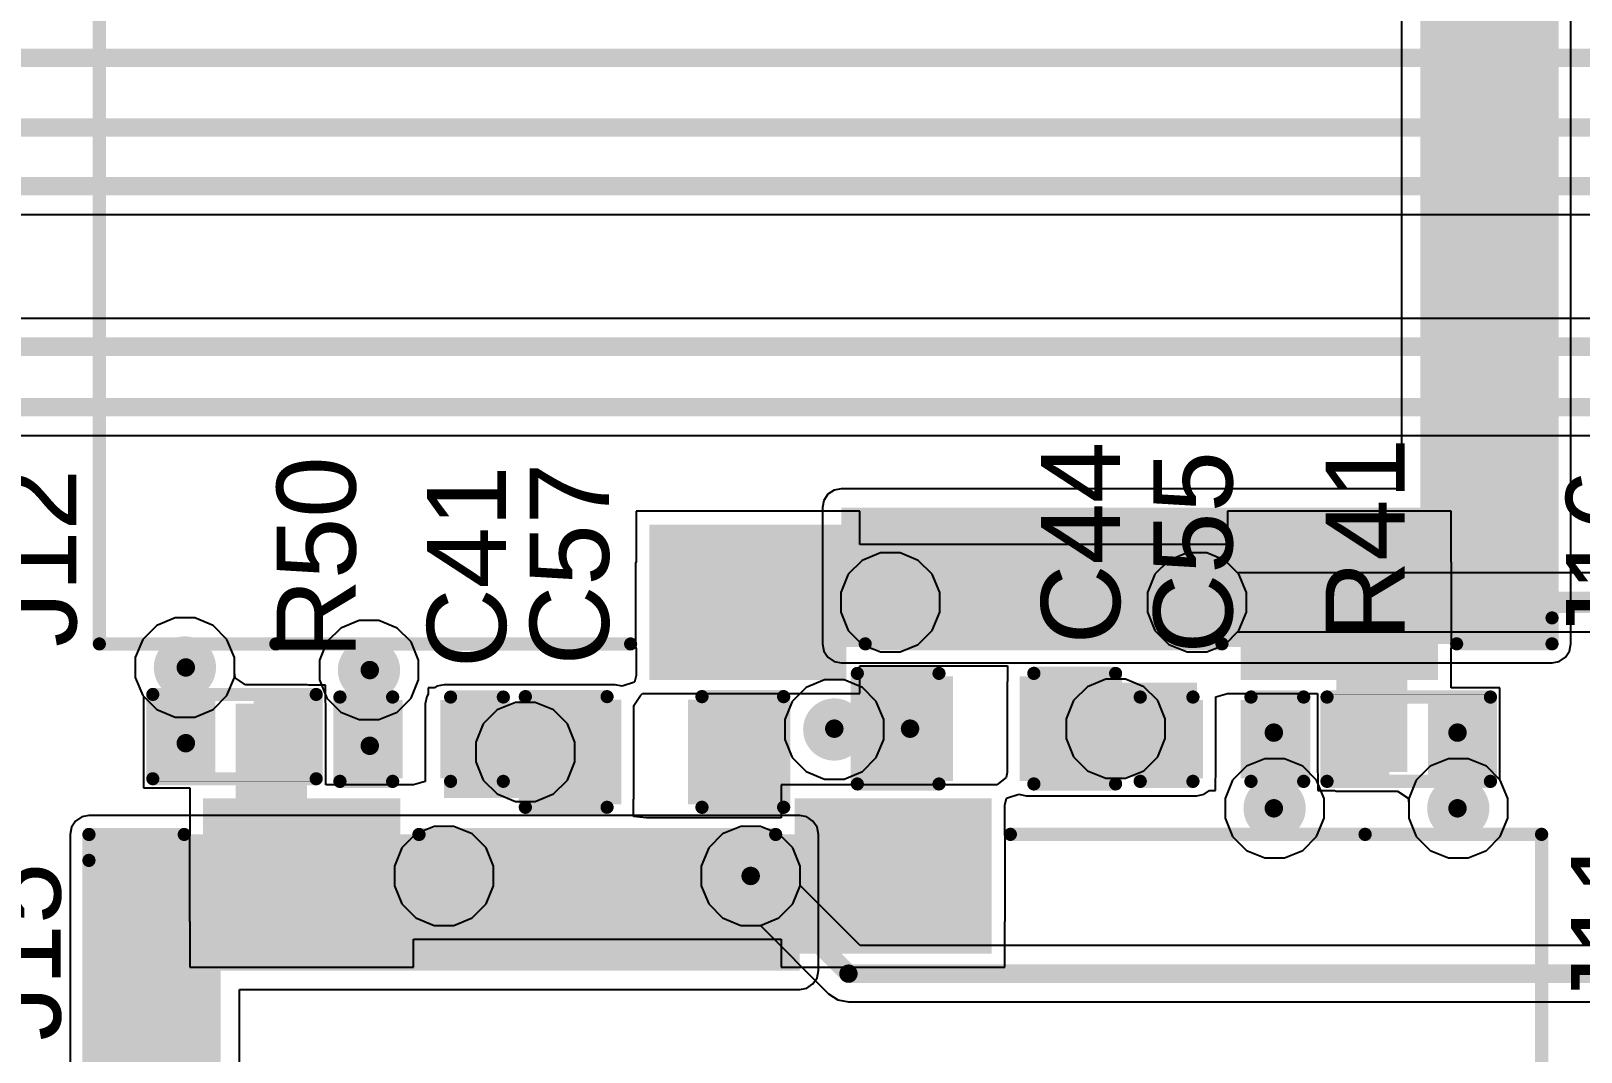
# Model space of a CAD drawing. Header units: inches. Extents: x -3 to 128, y -12 to 41.
# Drawn here: x 30.35 to 45.28, y 13.53 to 23.38 of the extents above; entities that cross this region are included whole.
import ezdxf

# ---------------------------------------------------------------- set-up
doc = ezdxf.new("R2010")
doc.units = ezdxf.units.IN
for name, color, linetype in [('Bottom Layer', 5, 'Continuous'), ('Bottom Overlay', 54, 'Continuous'), ('Layer 1', 16, 'Continuous'), ('Layer 2', 76, 'Continuous'), ('Top Layer', 1, 'Continuous'), ('Top Overlay', 2, 'Continuous'), ('Top Paste', 8, 'Continuous'), ('Top Solder', 216, 'Continuous'), ('Via Holes', 16, 'Continuous')]:
    doc.layers.add(name, color=color, linetype=linetype)
doc.styles.add('Arial', font='', dxfattribs={"height": 0.2})
doc.styles.get('Arial').set_extended_font_data('Arial')

msp = doc.modelspace()

# ---------------------------------------------------------------- hatches: boundary and pattern name
at = {"layer": 'Bottom Layer'}
h = msp.add_hatch(color=5, dxfattribs=at)
edge = h.paths.add_edge_path()
edge.add_arc((38.627, 17.867), 0.3, 0, 360)
h = msp.add_hatch(color=5, dxfattribs=at)
edge = h.paths.add_edge_path()
edge.add_arc((41.582, 17.867), 0.3, 0, 360)
h = msp.add_hatch(color=5, dxfattribs=at)
edge = h.paths.add_edge_path()
edge.add_arc((31.829, 17.239), 0.3, 0, 360)
h = msp.add_hatch(color=5, dxfattribs=at)
edge = h.paths.add_edge_path()
edge.add_arc((33.603, 17.214), 0.3, 0, 360)
h = msp.add_hatch(color=5, dxfattribs=at)
edge = h.paths.add_edge_path()
edge.add_arc((38.087, 16.641), 0.3, 0, 360)
h = msp.add_hatch(color=5, dxfattribs=at)
edge = h.paths.add_edge_path()
edge.add_arc((40.798, 16.649), 0.3, 0, 360)
h = msp.add_hatch(color=5, dxfattribs=at)
edge = h.paths.add_edge_path()
edge.add_arc((35.11, 16.425), 0.3, 0, 360)
h = msp.add_hatch(color=5, dxfattribs=at)
edge = h.paths.add_edge_path()
edge.add_arc((42.331, 15.881), 0.3, 0, 360)
h = msp.add_hatch(color=5, dxfattribs=at)
edge = h.paths.add_edge_path()
edge.add_arc((44.101, 15.881), 0.3, 0, 360)
h = msp.add_hatch(color=5, dxfattribs=at)
edge = h.paths.add_edge_path()
edge.add_arc((34.326, 15.229), 0.3, 0, 360)
h = msp.add_hatch(color=5, dxfattribs=at)
edge = h.paths.add_edge_path()
edge.add_arc((37.282, 15.229), 0.3, 0, 360)
at = {"layer": 'Layer 1'}
h = msp.add_hatch(color=16, dxfattribs=at)
edge = h.paths.add_edge_path()
edge.add_arc((38.627, 17.867), 0.3, 0, 360)
h = msp.add_hatch(color=16, dxfattribs=at)
edge = h.paths.add_edge_path()
edge.add_arc((41.582, 17.867), 0.3, 0, 360)
h = msp.add_hatch(color=16, dxfattribs=at)
edge = h.paths.add_edge_path()
edge.add_arc((31.829, 17.239), 0.3, 0, 360)
h = msp.add_hatch(color=16, dxfattribs=at)
edge = h.paths.add_edge_path()
edge.add_arc((33.603, 17.214), 0.3, 0, 360)
h = msp.add_hatch(color=16, dxfattribs=at)
edge = h.paths.add_edge_path()
edge.add_arc((38.087, 16.641), 0.3, 0, 360)
h = msp.add_hatch(color=16, dxfattribs=at)
edge = h.paths.add_edge_path()
edge.add_arc((40.798, 16.649), 0.3, 0, 360)
h = msp.add_hatch(color=16, dxfattribs=at)
edge = h.paths.add_edge_path()
edge.add_arc((35.11, 16.425), 0.3, 0, 360)
h = msp.add_hatch(color=16, dxfattribs=at)
edge = h.paths.add_edge_path()
edge.add_arc((42.331, 15.881), 0.3, 0, 360)
h = msp.add_hatch(color=16, dxfattribs=at)
edge = h.paths.add_edge_path()
edge.add_arc((44.101, 15.881), 0.3, 0, 360)
h = msp.add_hatch(color=16, dxfattribs=at)
edge = h.paths.add_edge_path()
edge.add_arc((34.326, 15.229), 0.3, 0, 360)
h = msp.add_hatch(color=16, dxfattribs=at)
edge = h.paths.add_edge_path()
edge.add_arc((37.282, 15.229), 0.3, 0, 360)
at = {"layer": 'Layer 2'}
for points in [[(45.005, 32.667), (43.735, 32.667), (43.735, 17.466), (45.005, 17.466)], [(45.005, 18.78), (38.155, 18.78), (38.155, 17.466), (45.005, 17.466)], [(30.904, 0.429), (32.174, 0.429), (32.174, 15.63), (30.904, 15.63)], [(30.904, 14.316), (37.754, 14.316), (37.754, 15.63), (30.904, 15.63)]]:
    msp.add_hatch(color=76, dxfattribs=at).paths.add_polyline_path(points)
h = msp.add_hatch(color=76, dxfattribs=at)
edge = h.paths.add_edge_path()
edge.add_arc((38.627, 17.867), 0.3, 0, 360)
h = msp.add_hatch(color=76, dxfattribs=at)
edge = h.paths.add_edge_path()
edge.add_arc((41.582, 17.867), 0.3, 0, 360)
h = msp.add_hatch(color=76, dxfattribs=at)
edge = h.paths.add_edge_path()
edge.add_arc((31.829, 17.239), 0.3, 0, 360)
h = msp.add_hatch(color=76, dxfattribs=at)
edge = h.paths.add_edge_path()
edge.add_arc((33.603, 17.214), 0.3, 0, 360)
h = msp.add_hatch(color=76, dxfattribs=at)
edge = h.paths.add_edge_path()
edge.add_arc((38.087, 16.641), 0.3, 0, 360)
h = msp.add_hatch(color=76, dxfattribs=at)
edge = h.paths.add_edge_path()
edge.add_arc((40.798, 16.649), 0.3, 0, 360)
h = msp.add_hatch(color=76, dxfattribs=at)
edge = h.paths.add_edge_path()
edge.add_arc((35.11, 16.425), 0.3, 0, 360)
h = msp.add_hatch(color=76, dxfattribs=at)
edge = h.paths.add_edge_path()
edge.add_arc((42.331, 15.881), 0.3, 0, 360)
h = msp.add_hatch(color=76, dxfattribs=at)
edge = h.paths.add_edge_path()
edge.add_arc((44.101, 15.881), 0.3, 0, 360)
h = msp.add_hatch(color=76, dxfattribs=at)
edge = h.paths.add_edge_path()
edge.add_arc((34.326, 15.229), 0.3, 0, 360)
h = msp.add_hatch(color=76, dxfattribs=at)
edge = h.paths.add_edge_path()
edge.add_arc((37.282, 15.229), 0.3, 0, 360)
at = {"layer": 'Top Layer'}
for points in [[(38.155, 17.167), (36.355, 17.167), (36.355, 18.567), (38.155, 18.567)], [(43.855, 17.167), (42.055, 17.167), (42.055, 18.567), (43.855, 18.567)], [(36.355, 17.437), (43.855, 17.437), (43.855, 18.245), (36.355, 18.245)], [(43.611, 18.059), (42.925, 18.059), (42.925, 16.23), (43.611, 16.23)], [(39.173, 17.094), (39.173, 16.205), (38.411, 16.205), (38.411, 17.094)], [(39.935, 16.184), (41.582, 16.184), (41.582, 17.094), (39.935, 17.094)], [(40.697, 17.094), (40.697, 16.205), (39.935, 16.205), (39.935, 17.094)], [(31.609, 16.255), (31.609, 16.89), (32.066, 16.89), (32.066, 16.255)], [(32.319, 15.061), (33.006, 15.061), (33.006, 16.89), (32.319, 16.89)], [(32.548, 16.255), (32.548, 16.89), (33.006, 16.89), (33.006, 16.255)], [(35.974, 16.89), (34.326, 16.89), (34.326, 15.98), (35.974, 15.98)], [(33.412, 16.23), (33.412, 16.865), (33.869, 16.865), (33.869, 16.23)], [(34.352, 16.23), (34.352, 16.865), (34.809, 16.865), (34.809, 16.23)], [(35.212, 15.98), (35.212, 16.869), (35.974, 16.869), (35.974, 15.98)], [(36.736, 15.98), (36.736, 16.869), (37.498, 16.869), (37.498, 15.98)], [(41.582, 16.865), (41.582, 16.23), (41.125, 16.23), (41.125, 16.865)], [(42.522, 16.865), (42.522, 16.23), (42.065, 16.23), (42.065, 16.865)], [(43.382, 16.865), (43.382, 16.23), (42.925, 16.23), (42.925, 16.865)], [(44.322, 16.865), (44.322, 16.23), (43.865, 16.23), (43.865, 16.865)], [(32.054, 15.929), (33.854, 15.929), (33.854, 14.529), (32.054, 14.529)], [(37.754, 15.929), (39.554, 15.929), (39.554, 14.529), (37.754, 14.529)], [(32.054, 14.799), (39.554, 14.799), (39.554, 15.607), (32.054, 15.607)]]:
    msp.add_hatch(color=1, dxfattribs=at).paths.add_polyline_path(points)
h = msp.add_hatch(color=1, dxfattribs=at)
edge = h.paths.add_edge_path()
edge.add_arc((38.627, 17.867), 0.3, 0, 360)
h = msp.add_hatch(color=1, dxfattribs=at)
edge = h.paths.add_edge_path()
edge.add_arc((41.582, 17.867), 0.3, 0, 360)
h = msp.add_hatch(color=1, dxfattribs=at)
edge = h.paths.add_edge_path()
edge.add_arc((31.829, 17.239), 0.3, 0, 360)
h = msp.add_hatch(color=1, dxfattribs=at)
edge = h.paths.add_edge_path()
edge.add_arc((33.603, 17.214), 0.3, 0, 360)
h = msp.add_hatch(color=1, dxfattribs=at)
edge = h.paths.add_edge_path()
edge.add_arc((38.087, 16.641), 0.3, 0, 360)
h = msp.add_hatch(color=1, dxfattribs=at)
edge = h.paths.add_edge_path()
edge.add_arc((40.798, 16.649), 0.3, 0, 360)
h = msp.add_hatch(color=1, dxfattribs=at)
edge = h.paths.add_edge_path()
edge.add_arc((35.11, 16.425), 0.3, 0, 360)
h = msp.add_hatch(color=1, dxfattribs=at)
edge = h.paths.add_edge_path()
edge.add_arc((42.331, 15.881), 0.3, 0, 360)
h = msp.add_hatch(color=1, dxfattribs=at)
edge = h.paths.add_edge_path()
edge.add_arc((44.101, 15.881), 0.3, 0, 360)
h = msp.add_hatch(color=1, dxfattribs=at)
edge = h.paths.add_edge_path()
edge.add_arc((34.326, 15.229), 0.3, 0, 360)
h = msp.add_hatch(color=1, dxfattribs=at)
edge = h.paths.add_edge_path()
edge.add_arc((37.282, 15.229), 0.3, 0, 360)
at = {"layer": 'Top Paste'}
for points in [[(38.155, 17.167), (36.355, 17.167), (36.355, 18.567), (38.155, 18.567)], [(43.855, 17.167), (42.055, 17.167), (42.055, 18.567), (43.855, 18.567)], [(39.173, 17.094), (39.173, 16.205), (38.411, 16.205), (38.411, 17.094)], [(40.697, 17.094), (40.697, 16.205), (39.935, 16.205), (39.935, 17.094)], [(31.609, 16.255), (31.609, 16.89), (32.066, 16.89), (32.066, 16.255)], [(32.548, 16.255), (32.548, 16.89), (33.006, 16.89), (33.006, 16.255)], [(33.412, 16.23), (33.412, 16.865), (33.869, 16.865), (33.869, 16.23)], [(34.352, 16.23), (34.352, 16.865), (34.809, 16.865), (34.809, 16.23)], [(35.212, 15.98), (35.212, 16.869), (35.974, 16.869), (35.974, 15.98)], [(36.736, 15.98), (36.736, 16.869), (37.498, 16.869), (37.498, 15.98)], [(41.582, 16.865), (41.582, 16.23), (41.125, 16.23), (41.125, 16.865)], [(42.522, 16.865), (42.522, 16.23), (42.065, 16.23), (42.065, 16.865)], [(43.382, 16.865), (43.382, 16.23), (42.925, 16.23), (42.925, 16.865)], [(44.322, 16.865), (44.322, 16.23), (43.865, 16.23), (43.865, 16.865)], [(32.054, 15.929), (33.854, 15.929), (33.854, 14.529), (32.054, 14.529)], [(37.754, 15.929), (39.554, 15.929), (39.554, 14.529), (37.754, 14.529)]]:
    msp.add_hatch(color=8, dxfattribs=at).paths.add_polyline_path(points)
at = {"layer": 'Top Solder'}
for points in [[(38.205, 17.117), (36.305, 17.117), (36.305, 18.617), (38.205, 18.617)], [(43.905, 17.117), (42.005, 17.117), (42.005, 18.617), (43.905, 18.617)], [(39.233, 17.154), (39.233, 16.145), (38.351, 16.145), (38.351, 17.154)], [(40.757, 17.154), (40.757, 16.145), (39.875, 16.145), (39.875, 17.154)], [(31.554, 16.2), (31.554, 16.945), (32.121, 16.945), (32.121, 16.2)], [(32.493, 16.2), (32.493, 16.945), (33.061, 16.945), (33.061, 16.2)], [(33.352, 16.17), (33.352, 16.925), (33.929, 16.925), (33.929, 16.17)], [(34.292, 16.17), (34.292, 16.925), (34.869, 16.925), (34.869, 16.17)], [(35.152, 15.92), (35.152, 16.929), (36.034, 16.929), (36.034, 15.92)], [(36.676, 15.92), (36.676, 16.929), (37.558, 16.929), (37.558, 15.92)], [(41.642, 16.925), (41.642, 16.17), (41.065, 16.17), (41.065, 16.925)], [(42.582, 16.925), (42.582, 16.17), (42.005, 16.17), (42.005, 16.925)], [(43.437, 16.92), (43.437, 16.175), (42.87, 16.175), (42.87, 16.92)], [(44.377, 16.92), (44.377, 16.175), (43.81, 16.175), (43.81, 16.92)], [(32.004, 15.979), (33.904, 15.979), (33.904, 14.479), (32.004, 14.479)], [(37.704, 15.979), (39.604, 15.979), (39.604, 14.479), (37.704, 14.479)]]:
    msp.add_hatch(color=216, dxfattribs=at).paths.add_polyline_path(points)
at = {"layer": 'Via Holes'}
h = msp.add_hatch(color=7, dxfattribs=at)
edge = h.paths.add_edge_path()
edge.add_arc((38.627, 17.867), 0.15, 0, 360)
h = msp.add_hatch(color=7, dxfattribs=at)
edge = h.paths.add_edge_path()
edge.add_arc((41.582, 17.867), 0.15, 0, 360)
h = msp.add_hatch(color=7, dxfattribs=at)
edge = h.paths.add_edge_path()
edge.add_arc((31.829, 17.239), 0.15, 0, 360)
h = msp.add_hatch(color=7, dxfattribs=at)
edge = h.paths.add_edge_path()
edge.add_arc((33.603, 17.214), 0.15, 0, 360)
h = msp.add_hatch(color=7, dxfattribs=at)
edge = h.paths.add_edge_path()
edge.add_arc((38.087, 16.641), 0.15, 0, 360)
h = msp.add_hatch(color=7, dxfattribs=at)
edge = h.paths.add_edge_path()
edge.add_arc((40.798, 16.649), 0.15, 0, 360)
h = msp.add_hatch(color=7, dxfattribs=at)
edge = h.paths.add_edge_path()
edge.add_arc((35.11, 16.425), 0.15, 0, 360)
h = msp.add_hatch(color=7, dxfattribs=at)
edge = h.paths.add_edge_path()
edge.add_arc((42.331, 15.881), 0.15, 0, 360)
h = msp.add_hatch(color=7, dxfattribs=at)
edge = h.paths.add_edge_path()
edge.add_arc((44.101, 15.881), 0.15, 0, 360)
h = msp.add_hatch(color=7, dxfattribs=at)
edge = h.paths.add_edge_path()
edge.add_arc((34.326, 15.229), 0.15, 0, 360)
h = msp.add_hatch(color=7, dxfattribs=at)
edge = h.paths.add_edge_path()
edge.add_arc((37.282, 15.229), 0.15, 0, 360)

# ---------------------------------------------------------------- linework, layer by layer
at = {"layer": 'Bottom Layer'}
for p, q in [((38.356, 18.272), (38.222, 18.138)), ((38.532, 18.345), (38.356, 18.272)), ((38.722, 18.345), (38.532, 18.345)), ((38.897, 18.272), (38.722, 18.345)), ((39.032, 18.138), (38.897, 18.272)), ((41.312, 18.272), (41.177, 18.138)), ((41.487, 18.345), (41.312, 18.272)), ((41.677, 18.345), (41.487, 18.345)), ((41.853, 18.272), (41.677, 18.345)), ((41.987, 18.138), (41.853, 18.272)), ((38.222, 18.138), (38.149, 17.962)), ((39.105, 17.962), (39.032, 18.138)), ((41.177, 18.138), (41.105, 17.962)), ((42.06, 17.962), (41.987, 18.138)), ((38.149, 17.962), (38.149, 17.772)), ((39.105, 17.772), (39.105, 17.962)), ((41.105, 17.962), (41.105, 17.772)), ((42.06, 17.772), (42.06, 17.962)), ((31.559, 17.644), (31.424, 17.51)), ((31.734, 17.717), (31.559, 17.644)), ((31.924, 17.717), (31.734, 17.717)), ((32.1, 17.644), (31.924, 17.717)), ((32.234, 17.51), (32.1, 17.644)), ((33.508, 17.692), (33.332, 17.619)), ((33.698, 17.692), (33.508, 17.692)), ((33.873, 17.619), (33.698, 17.692)), ((38.149, 17.772), (38.222, 17.596)), ((39.032, 17.596), (39.105, 17.772)), ((41.105, 17.772), (41.177, 17.596)), ((41.987, 17.596), (42.06, 17.772)), ((31.424, 17.51), (31.351, 17.334)), ((32.307, 17.334), (32.234, 17.51)), ((33.198, 17.485), (33.125, 17.309)), ((33.332, 17.619), (33.198, 17.485)), ((34.008, 17.485), (33.873, 17.619)), ((34.08, 17.309), (34.008, 17.485)), ((38.222, 17.596), (38.356, 17.462)), ((38.897, 17.462), (39.032, 17.596)), ((41.177, 17.596), (41.312, 17.462)), ((41.853, 17.462), (41.987, 17.596)), ((31.351, 17.334), (31.351, 17.144)), ((32.307, 17.144), (32.307, 17.334)), ((38.356, 17.462), (38.532, 17.389)), ((38.532, 17.389), (38.722, 17.389)), ((38.722, 17.389), (38.897, 17.462)), ((41.312, 17.462), (41.487, 17.389)), ((41.487, 17.389), (41.677, 17.389)), ((41.677, 17.389), (41.853, 17.462)), ((33.125, 17.309), (33.125, 17.119)), ((34.08, 17.119), (34.08, 17.309)), ((31.351, 17.144), (31.424, 16.968)), ((32.234, 16.968), (32.307, 17.144)), ((33.125, 17.119), (33.198, 16.943)), ((34.008, 16.943), (34.08, 17.119)), ((37.817, 17.046), (37.682, 16.912)), ((37.992, 17.119), (37.817, 17.046)), ((38.182, 17.119), (37.992, 17.119)), ((38.358, 17.046), (38.182, 17.119)), ((38.492, 16.912), (38.358, 17.046)), ((31.424, 16.968), (31.559, 16.834)), ((32.1, 16.834), (32.234, 16.968)), ((33.198, 16.943), (33.332, 16.809)), ((33.873, 16.809), (34.008, 16.943)), ((37.682, 16.912), (37.61, 16.736)), ((38.565, 16.736), (38.492, 16.912)), ((31.559, 16.834), (31.734, 16.761)), ((31.734, 16.761), (31.924, 16.761)), ((31.924, 16.761), (32.1, 16.834)), ((33.332, 16.809), (33.508, 16.736)), ((33.508, 16.736), (33.698, 16.736)), ((33.698, 16.736), (33.873, 16.809)), ((37.61, 16.736), (37.61, 16.546)), ((38.565, 16.546), (38.565, 16.736)), ((37.61, 16.546), (37.682, 16.37)), ((38.492, 16.37), (38.565, 16.546)), ((37.682, 16.37), (37.817, 16.236)), ((38.358, 16.236), (38.492, 16.37)), ((42.061, 16.286), (41.926, 16.152)), ((42.236, 16.359), (42.061, 16.286)), ((42.426, 16.359), (42.236, 16.359)), ((42.602, 16.286), (42.426, 16.359)), ((42.736, 16.152), (42.602, 16.286)), ((43.831, 16.286), (43.696, 16.152)), ((44.006, 16.359), (43.831, 16.286)), ((44.196, 16.359), (44.006, 16.359)), ((44.372, 16.286), (44.196, 16.359)), ((44.506, 16.152), (44.372, 16.286)), ((37.817, 16.236), (37.992, 16.163)), ((37.992, 16.163), (38.182, 16.163)), ((38.182, 16.163), (38.358, 16.236)), ((41.926, 16.152), (41.853, 15.976)), ((42.809, 15.976), (42.736, 16.152)), ((43.696, 16.152), (43.624, 15.976)), ((44.579, 15.976), (44.506, 16.152)), ((41.853, 15.976), (41.853, 15.786)), ((42.809, 15.786), (42.809, 15.976)), ((43.624, 15.976), (43.624, 15.786)), ((44.579, 15.786), (44.579, 15.976)), ((34.231, 15.707), (34.055, 15.634)), ((34.421, 15.707), (34.231, 15.707)), ((34.597, 15.634), (34.421, 15.707)), ((37.187, 15.707), (37.011, 15.634)), ((37.377, 15.707), (37.187, 15.707)), ((37.552, 15.634), (37.377, 15.707)), ((41.853, 15.786), (41.926, 15.61)), ((42.736, 15.61), (42.809, 15.786)), ((43.624, 15.786), (43.696, 15.61)), ((44.506, 15.61), (44.579, 15.786)), ((34.055, 15.634), (33.921, 15.5)), ((34.731, 15.5), (34.597, 15.634)), ((37.011, 15.634), (36.877, 15.5)), ((37.687, 15.5), (37.552, 15.634)), ((41.926, 15.61), (42.061, 15.476)), ((42.602, 15.476), (42.736, 15.61)), ((43.696, 15.61), (43.831, 15.476)), ((44.372, 15.476), (44.506, 15.61)), ((33.921, 15.5), (33.848, 15.324)), ((34.804, 15.324), (34.731, 15.5)), ((36.877, 15.5), (36.804, 15.324)), ((37.759, 15.324), (37.687, 15.5)), ((42.061, 15.476), (42.236, 15.403)), ((42.236, 15.403), (42.426, 15.403)), ((42.426, 15.403), (42.602, 15.476)), ((43.831, 15.476), (44.006, 15.403)), ((44.006, 15.403), (44.196, 15.403)), ((44.196, 15.403), (44.372, 15.476)), ((33.848, 15.324), (33.848, 15.134)), ((34.804, 15.134), (34.804, 15.324)), ((36.804, 15.324), (36.804, 15.134)), ((37.759, 15.134), (37.759, 15.324)), ((33.848, 15.134), (33.921, 14.959)), ((34.731, 14.959), (34.804, 15.134)), ((36.804, 15.134), (36.877, 14.959)), ((37.687, 14.959), (37.759, 15.134)), ((33.921, 14.959), (34.055, 14.824)), ((34.597, 14.824), (34.731, 14.959)), ((36.877, 14.959), (37.011, 14.824)), ((37.552, 14.824), (37.687, 14.959)), ((34.055, 14.824), (34.231, 14.751)), ((34.421, 14.751), (34.597, 14.824)), ((37.011, 14.824), (37.187, 14.751)), ((37.377, 14.751), (37.552, 14.824)), ((34.231, 14.751), (34.421, 14.751)), ((37.187, 14.751), (37.377, 14.751))]:
    msp.add_line(p, q, dxfattribs=at)
at = {"layer": 'Layer 1'}
for p, q in [((29.522, 21.607), (54.808, 21.607)), ((38.356, 18.272), (38.222, 18.138)), ((38.532, 18.345), (38.356, 18.272)), ((38.722, 18.345), (38.532, 18.345)), ((38.897, 18.272), (38.722, 18.345)), ((39.032, 18.138), (38.897, 18.272)), ((41.312, 18.272), (41.177, 18.138)), ((41.487, 18.345), (41.312, 18.272)), ((41.677, 18.345), (41.487, 18.345)), ((41.853, 18.272), (41.677, 18.345)), ((41.973, 18.152), (41.853, 18.272)), ((38.222, 18.138), (38.149, 17.962)), ((39.105, 17.962), (39.032, 18.138)), ((41.177, 18.138), (41.105, 17.962)), ((52.458, 18.152), (41.973, 18.152)), ((38.149, 17.962), (38.149, 17.772)), ((39.105, 17.772), (39.105, 17.962)), ((41.105, 17.962), (41.105, 17.772)), ((31.559, 17.644), (31.424, 17.51)), ((31.734, 17.717), (31.559, 17.644)), ((31.924, 17.717), (31.734, 17.717)), ((32.1, 17.644), (31.924, 17.717)), ((32.234, 17.51), (32.1, 17.644)), ((38.149, 17.772), (38.222, 17.596)), ((39.032, 17.596), (39.105, 17.772)), ((41.105, 17.772), (41.177, 17.596)), ((31.424, 17.51), (31.351, 17.334)), ((32.307, 17.334), (32.234, 17.51)), ((38.222, 17.596), (38.356, 17.462)), ((38.897, 17.462), (39.032, 17.596)), ((41.177, 17.596), (41.312, 17.462)), ((41.853, 17.462), (41.973, 17.582)), ((41.973, 17.582), (46.536, 17.582)), ((31.351, 17.334), (31.351, 17.144)), ((32.307, 17.144), (32.307, 17.334)), ((38.356, 17.462), (38.532, 17.389)), ((38.532, 17.389), (38.722, 17.389)), ((38.722, 17.389), (38.897, 17.462)), ((41.312, 17.462), (41.487, 17.389)), ((41.487, 17.389), (41.677, 17.389)), ((41.677, 17.389), (41.853, 17.462)), ((31.351, 17.144), (31.424, 16.968)), ((32.234, 16.968), (32.307, 17.144)), ((40.528, 17.054), (40.393, 16.92)), ((40.703, 17.127), (40.528, 17.054)), ((40.894, 17.127), (40.703, 17.127)), ((41.069, 17.054), (40.894, 17.127)), ((41.204, 16.92), (41.069, 17.054)), ((31.424, 16.968), (31.559, 16.834)), ((32.1, 16.834), (32.234, 16.968)), ((35.015, 16.902), (34.839, 16.83)), ((35.205, 16.902), (35.015, 16.902)), ((35.381, 16.83), (35.205, 16.902)), ((40.393, 16.92), (40.321, 16.744)), ((41.276, 16.744), (41.204, 16.92)), ((31.559, 16.834), (31.734, 16.761)), ((31.734, 16.761), (31.924, 16.761)), ((31.924, 16.761), (32.1, 16.834)), ((34.839, 16.83), (34.705, 16.695)), ((35.515, 16.695), (35.381, 16.83)), ((40.321, 16.744), (40.321, 16.554)), ((41.276, 16.554), (41.276, 16.744)), ((34.705, 16.695), (34.632, 16.52)), ((35.588, 16.52), (35.515, 16.695)), ((34.632, 16.52), (34.632, 16.33)), ((35.588, 16.33), (35.588, 16.52)), ((40.321, 16.554), (40.393, 16.378)), ((41.204, 16.378), (41.276, 16.554)), ((34.632, 16.33), (34.705, 16.154)), ((35.515, 16.154), (35.588, 16.33)), ((40.393, 16.378), (40.528, 16.244)), ((41.069, 16.244), (41.204, 16.378)), ((43.831, 16.286), (43.696, 16.152)), ((44.006, 16.359), (43.831, 16.286)), ((44.196, 16.359), (44.006, 16.359)), ((44.372, 16.286), (44.196, 16.359)), ((44.506, 16.152), (44.372, 16.286)), ((34.705, 16.154), (34.839, 16.02)), ((35.381, 16.02), (35.515, 16.154)), ((40.528, 16.244), (40.703, 16.171)), ((40.703, 16.171), (40.894, 16.171)), ((40.894, 16.171), (41.069, 16.244)), ((43.696, 16.152), (43.624, 15.976)), ((44.579, 15.976), (44.506, 16.152)), ((34.839, 16.02), (35.015, 15.947)), ((35.205, 15.947), (35.381, 16.02)), ((35.015, 15.947), (35.205, 15.947)), ((43.624, 15.976), (43.624, 15.786)), ((44.579, 15.786), (44.579, 15.976)), ((34.231, 15.707), (34.055, 15.634)), ((34.421, 15.707), (34.231, 15.707)), ((34.597, 15.634), (34.421, 15.707)), ((37.187, 15.707), (37.011, 15.634)), ((37.377, 15.707), (37.187, 15.707)), ((37.552, 15.634), (37.377, 15.707)), ((43.624, 15.786), (43.696, 15.61)), ((44.506, 15.61), (44.579, 15.786)), ((34.055, 15.634), (33.921, 15.5)), ((34.731, 15.5), (34.597, 15.634)), ((37.011, 15.634), (36.877, 15.5)), ((37.687, 15.5), (37.552, 15.634)), ((43.696, 15.61), (43.831, 15.476)), ((44.372, 15.476), (44.506, 15.61)), ((33.921, 15.5), (33.848, 15.324)), ((34.804, 15.324), (34.731, 15.5)), ((36.877, 15.5), (36.804, 15.324)), ((37.759, 15.324), (37.687, 15.5)), ((43.831, 15.476), (44.006, 15.403)), ((44.006, 15.403), (44.196, 15.403)), ((44.196, 15.403), (44.372, 15.476)), ((33.848, 15.324), (33.848, 15.134)), ((34.804, 15.134), (34.804, 15.324)), ((36.804, 15.324), (36.804, 15.134)), ((37.759, 15.136), (37.759, 15.324)), ((33.848, 15.134), (33.921, 14.959)), ((34.731, 14.959), (34.804, 15.134)), ((36.804, 15.134), (36.877, 14.959)), ((38.337, 14.559), (37.759, 15.136)), ((33.921, 14.959), (34.055, 14.824)), ((34.597, 14.824), (34.731, 14.959)), ((36.877, 14.959), (37.011, 14.824)), ((34.055, 14.824), (34.231, 14.751)), ((34.421, 14.751), (34.597, 14.824)), ((37.011, 14.824), (37.187, 14.751)), ((34.231, 14.751), (34.421, 14.751)), ((37.187, 14.751), (37.375, 14.751)), ((37.375, 14.751), (38.032, 14.094)), ((59.598, 14.559), (38.337, 14.559)), ((38.032, 14.094), (38.032, 14.094)), ((38.032, 14.094), (38.12, 14.036)), ((38.12, 14.036), (38.224, 14.015)), ((38.224, 14.015), (59.598, 14.015))]:
    msp.add_line(p, q, dxfattribs=at)
for points in [[(21.925, 23.118, 0.178, 0.178, 0), (66.708, 23.118, 0.178, 0.178, 0)], [(15.681, 22.446, 0.178, 0.178, 0), (56.021, 22.446, 0.178, 0.178, 0)], [(29.409, 21.879, 0.178, 0.178, 0), (55.212, 21.879, 0.178, 0.178, 0)], [(41.582, 17.867, 0.203, 0.203, 0), (52.576, 17.867, 0.203, 0.203, 0)], [(37.282, 15.229, 0.178, 0.178, 0), (38.224, 14.287, 0.178, 0.178, 0)], [(38.224, 14.287, 0.178, 0.178, 0), (60.002, 14.287, 0.178, 0.178, 0)]]:
    msp.add_lwpolyline(points, format="xyseb", dxfattribs=at)
for points in [[(41.532, 17.867, 0.102, 0.102, 1), (41.633, 17.867, 0.102, 0.102, 1)], [(37.237, 15.229, 0.0889, 0.0889, 1), (37.326, 15.229, 0.0889, 0.0889, 1)], [(38.18, 14.287, 0.0889, 0.0889, 1), (38.268, 14.287, 0.0889, 0.0889, 1)], [(38.18, 14.287, 0.0889, 0.0889, 1), (38.268, 14.287, 0.0889, 0.0889, 1)]]:
    msp.add_lwpolyline(points, format="xyseb", close=True, dxfattribs=at)
at = {"layer": 'Layer 2'}
for p, q in [((43.553, 32.667), (43.553, 18.962)), ((45.186, 17.466), (45.186, 32.667)), ((37.987, 18.85), (37.973, 18.78)), ((38.026, 18.909), (37.987, 18.85)), ((38.085, 18.948), (38.026, 18.909)), ((38.155, 18.962), (38.085, 18.948)), ((43.553, 18.962), (38.155, 18.962)), ((37.973, 18.78), (37.973, 17.466)), ((33.508, 17.692), (33.332, 17.619)), ((33.698, 17.692), (33.508, 17.692)), ((33.873, 17.619), (33.698, 17.692)), ((33.198, 17.485), (33.125, 17.309)), ((33.332, 17.619), (33.198, 17.485)), ((34.008, 17.485), (33.873, 17.619)), ((34.08, 17.309), (34.008, 17.485)), ((37.973, 17.466), (37.987, 17.397)), ((37.987, 17.397), (38.026, 17.338)), ((38.026, 17.338), (38.085, 17.298)), ((45.074, 17.298), (45.133, 17.338)), ((45.133, 17.338), (45.172, 17.397)), ((45.172, 17.397), (45.186, 17.466)), ((33.125, 17.309), (33.125, 17.119)), ((34.08, 17.119), (34.08, 17.309)), ((38.085, 17.298), (38.155, 17.285)), ((38.155, 17.285), (45.005, 17.285)), ((45.005, 17.285), (45.074, 17.298)), ((33.125, 17.119), (33.198, 16.943)), ((34.008, 16.943), (34.08, 17.119)), ((37.817, 17.046), (37.682, 16.912)), ((37.992, 17.119), (37.817, 17.046)), ((38.182, 17.119), (37.992, 17.119)), ((38.358, 17.046), (38.182, 17.119)), ((38.492, 16.912), (38.358, 17.046)), ((40.528, 17.054), (40.393, 16.92)), ((40.703, 17.127), (40.528, 17.054)), ((40.894, 17.127), (40.703, 17.127)), ((41.069, 17.054), (40.894, 17.127)), ((41.204, 16.92), (41.069, 17.054)), ((33.198, 16.943), (33.332, 16.809)), ((33.873, 16.809), (34.008, 16.943)), ((35.015, 16.902), (34.839, 16.83)), ((35.205, 16.902), (35.015, 16.902)), ((35.381, 16.83), (35.205, 16.902)), ((37.682, 16.912), (37.61, 16.736)), ((38.565, 16.736), (38.492, 16.912)), ((40.393, 16.92), (40.321, 16.744)), ((41.276, 16.744), (41.204, 16.92)), ((33.332, 16.809), (33.508, 16.736)), ((33.508, 16.736), (33.698, 16.736)), ((33.698, 16.736), (33.873, 16.809)), ((34.839, 16.83), (34.705, 16.695)), ((35.515, 16.695), (35.381, 16.83)), ((37.61, 16.736), (37.61, 16.546)), ((38.565, 16.546), (38.565, 16.736)), ((40.321, 16.744), (40.321, 16.554)), ((41.276, 16.554), (41.276, 16.744)), ((34.705, 16.695), (34.632, 16.52)), ((35.588, 16.52), (35.515, 16.695)), ((34.632, 16.52), (34.632, 16.33)), ((35.588, 16.33), (35.588, 16.52)), ((37.61, 16.546), (37.682, 16.37)), ((38.492, 16.37), (38.565, 16.546)), ((40.321, 16.554), (40.393, 16.378)), ((41.204, 16.378), (41.276, 16.554)), ((34.632, 16.33), (34.705, 16.154)), ((35.515, 16.154), (35.588, 16.33)), ((37.682, 16.37), (37.817, 16.236)), ((38.358, 16.236), (38.492, 16.37)), ((40.393, 16.378), (40.528, 16.244)), ((41.069, 16.244), (41.204, 16.378)), ((42.061, 16.286), (41.926, 16.152)), ((42.236, 16.359), (42.061, 16.286)), ((42.426, 16.359), (42.236, 16.359)), ((42.602, 16.286), (42.426, 16.359)), ((42.736, 16.152), (42.602, 16.286)), ((34.705, 16.154), (34.839, 16.02)), ((35.381, 16.02), (35.515, 16.154)), ((37.817, 16.236), (37.992, 16.163)), ((37.992, 16.163), (38.182, 16.163)), ((38.182, 16.163), (38.358, 16.236)), ((40.528, 16.244), (40.703, 16.171)), ((40.703, 16.171), (40.894, 16.171)), ((40.894, 16.171), (41.069, 16.244)), ((41.926, 16.152), (41.853, 15.976)), ((42.809, 15.976), (42.736, 16.152)), ((34.839, 16.02), (35.015, 15.947)), ((35.205, 15.947), (35.381, 16.02)), ((35.015, 15.947), (35.205, 15.947)), ((41.853, 15.976), (41.853, 15.786)), ((42.809, 15.786), (42.809, 15.976)), ((30.736, 15.7), (30.723, 15.63)), ((30.776, 15.758), (30.736, 15.7)), ((30.834, 15.798), (30.776, 15.758)), ((30.904, 15.812), (30.834, 15.798)), ((37.754, 15.812), (30.904, 15.812)), ((37.823, 15.798), (37.754, 15.812)), ((37.882, 15.758), (37.823, 15.798)), ((37.921, 15.7), (37.882, 15.758)), ((37.935, 15.63), (37.921, 15.7)), ((41.853, 15.786), (41.926, 15.61)), ((42.736, 15.61), (42.809, 15.786)), ((30.723, 15.63), (30.723, 14.316)), ((37.935, 14.316), (37.935, 15.63)), ((41.926, 15.61), (42.061, 15.476)), ((42.602, 15.476), (42.736, 15.61)), ((42.061, 15.476), (42.236, 15.403)), ((42.236, 15.403), (42.426, 15.403)), ((42.426, 15.403), (42.602, 15.476)), ((30.723, 14.316), (30.723, 0.429)), ((37.882, 14.188), (37.921, 14.246)), ((37.921, 14.246), (37.935, 14.316)), ((32.355, 0.429), (32.355, 14.135)), ((32.355, 14.135), (37.754, 14.135)), ((37.754, 14.135), (37.823, 14.148)), ((37.823, 14.148), (37.882, 14.188))]:
    msp.add_line(p, q, dxfattribs=at)
at = {"layer": 'Top Layer'}
for p, q in [((56.395, 20.604), (11.743, 20.604)), ((28.28, 19.476), (58.406, 19.476)), ((38.332, 18.745), (36.177, 18.745)), ((36.177, 18.745), (36.177, 18.262)), ((38.332, 18.426), (38.332, 18.745)), ((44.032, 18.745), (41.877, 18.745)), ((41.877, 18.745), (41.877, 18.426)), ((44.032, 18.262), (44.032, 18.745)), ((41.877, 18.426), (38.332, 18.426)), ((36.177, 18.262), (36.173, 18.245)), ((36.173, 18.245), (36.173, 17.437)), ((44.036, 18.245), (44.032, 18.262)), ((44.036, 17.437), (44.036, 18.245)), ((31.559, 17.644), (31.424, 17.51)), ((31.734, 17.717), (31.559, 17.644)), ((31.924, 17.717), (31.734, 17.717)), ((32.1, 17.644), (31.924, 17.717)), ((32.234, 17.51), (32.1, 17.644)), ((31.424, 17.51), (31.351, 17.334)), ((32.307, 17.334), (32.234, 17.51)), ((31.351, 17.334), (31.351, 17.144)), ((32.307, 17.194), (32.307, 17.334)), ((36.173, 17.437), (36.177, 17.42)), ((36.177, 17.42), (36.177, 17.163)), ((44.032, 17.42), (44.036, 17.437)), ((44.032, 17.042), (44.032, 17.42)), ((32.312, 17.14), (32.307, 17.194)), ((38.332, 16.989), (38.332, 17.256)), ((38.332, 17.256), (39.757, 17.256)), ((39.757, 17.256), (39.757, 17.111)), ((31.351, 17.144), (31.424, 16.968)), ((32.414, 17.072), (32.312, 17.14)), ((33.006, 17.072), (32.414, 17.072)), ((33.023, 17.068), (33.006, 17.072)), ((33.183, 17.068), (33.023, 17.068)), ((33.183, 16.908), (33.183, 17.068)), ((34.235, 17.043), (34.174, 17.043)), ((34.174, 17.043), (34.174, 16.982)), ((34.257, 17.058), (34.235, 17.043)), ((34.326, 17.071), (34.257, 17.058)), ((35.974, 17.071), (34.326, 17.071)), ((36.043, 17.058), (35.974, 17.071)), ((36.162, 17.096), (36.043, 17.058)), ((36.177, 17.163), (36.162, 17.096)), ((39.757, 17.111), (39.754, 17.094)), ((39.754, 17.094), (39.754, 16.225)), ((44.5, 17.042), (44.032, 17.042)), ((44.5, 16.158), (44.5, 17.042)), ((31.424, 16.968), (31.431, 16.962)), ((31.431, 16.962), (31.431, 16.078)), ((33.187, 16.89), (33.183, 16.908)), ((33.187, 16.107), (33.187, 16.89)), ((34.159, 16.959), (34.145, 16.89)), ((34.145, 16.89), (34.145, 16.14)), ((34.174, 16.982), (34.159, 16.959)), ((36.155, 16.873), (36.221, 16.97)), ((36.221, 16.97), (36.238, 16.989)), ((36.221, 16.97), (36.221, 16.97)), ((36.238, 16.989), (36.24, 16.989)), ((36.24, 16.989), (38.332, 16.989)), ((41.764, 16.956), (41.877, 16.989)), ((41.764, 16.184), (41.764, 16.956)), ((41.877, 16.989), (41.877, 16.989)), ((41.877, 16.989), (42.744, 16.989)), ((42.744, 16.989), (42.744, 16.23)), ((36.155, 16.871), (36.155, 16.873)), ((36.155, 15.98), (36.155, 16.871)), ((34.145, 16.14), (34.032, 16.107)), ((39.745, 16.177), (39.655, 16.107)), ((39.754, 16.225), (39.745, 16.177)), ((41.76, 16.166), (41.764, 16.184)), ((41.76, 16.052), (41.76, 16.166)), ((42.744, 16.23), (42.747, 16.212)), ((42.747, 16.212), (42.747, 16.052)), ((44.506, 16.152), (44.5, 16.158)), ((44.579, 15.976), (44.506, 16.152)), ((31.431, 16.078), (31.876, 16.078)), ((31.876, 16.078), (31.876, 15.624)), ((34.018, 16.107), (33.187, 16.107)), ((34.032, 16.107), (34.018, 16.107)), ((39.655, 16.107), (37.576, 16.107)), ((37.576, 16.107), (37.576, 15.788)), ((39.746, 15.978), (39.866, 16.016)), ((39.866, 16.016), (39.935, 16.002)), ((39.935, 16.002), (41.582, 16.002)), ((41.582, 16.002), (41.652, 16.016)), ((41.652, 16.016), (41.705, 16.052)), ((41.705, 16.052), (41.76, 16.052)), ((42.747, 16.052), (42.908, 16.052)), ((42.908, 16.052), (42.925, 16.048)), ((42.925, 16.048), (43.516, 16.048)), ((43.516, 16.048), (43.618, 15.98)), ((36.151, 15.963), (36.155, 15.98)), ((36.151, 15.802), (36.151, 15.963)), ((39.732, 15.91), (39.746, 15.978)), ((39.732, 15.624), (39.732, 15.91)), ((43.618, 15.98), (43.624, 15.926)), ((43.624, 15.926), (43.624, 15.786)), ((44.579, 15.786), (44.579, 15.976)), ((36.273, 15.788), (36.151, 15.802)), ((37.576, 15.788), (36.273, 15.788)), ((43.624, 15.786), (43.696, 15.61)), ((44.506, 15.61), (44.579, 15.786)), ((31.876, 15.624), (31.873, 15.607)), ((31.873, 15.607), (31.873, 14.799)), ((39.735, 15.607), (39.732, 15.624)), ((39.735, 14.799), (39.735, 15.607)), ((43.696, 15.61), (43.831, 15.476)), ((44.372, 15.476), (44.506, 15.61)), ((43.831, 15.476), (44.006, 15.403)), ((44.006, 15.403), (44.196, 15.403)), ((44.196, 15.403), (44.372, 15.476)), ((31.873, 14.799), (31.876, 14.782)), ((39.732, 14.782), (39.735, 14.799)), ((31.876, 14.782), (31.876, 14.351)), ((39.732, 14.351), (39.732, 14.782)), ((34.032, 14.351), (34.032, 14.618)), ((34.032, 14.618), (37.576, 14.618)), ((37.576, 14.618), (37.576, 14.351)), ((31.876, 14.351), (34.032, 14.351)), ((37.576, 14.351), (39.732, 14.351))]:
    msp.add_line(p, q, dxfattribs=at)
for points in [[(11.302, 20.332, 0.178, 0.178, 0), (58.263, 20.332, 0.178, 0.178, 0)], [(28.168, 19.748, 0.178, 0.178, 0), (58.534, 19.748, 0.178, 0.178, 0)], [(31.837, 16.509, 0.178, 0.178, 0), (31.837, 17.239, 0.178, 0.178, 0)], [(33.611, 16.484, 0.178, 0.178, 0), (33.611, 17.214, 0.178, 0.178, 0)], [(38.087, 16.649, 0.178, 0.178, 0), (38.817, 16.649, 0.178, 0.178, 0)], [(42.323, 15.881, 0.178, 0.178, 0), (42.323, 16.611, 0.178, 0.178, 0)], [(44.093, 15.881, 0.178, 0.178, 0), (44.093, 16.611, 0.178, 0.178, 0)]]:
    msp.add_lwpolyline(points, format="xyseb", dxfattribs=at)
for points in [[(31.793, 17.239, 0.0889, 0.0889, 1), (31.882, 17.239, 0.0889, 0.0889, 1)], [(33.566, 17.214, 0.0889, 0.0889, 1), (33.655, 17.214, 0.0889, 0.0889, 1)], [(38.043, 16.649, 0.0889, 0.0889, 1), (38.132, 16.649, 0.0889, 0.0889, 1)], [(38.773, 16.649, 0.0889, 0.0889, 1), (38.862, 16.649, 0.0889, 0.0889, 1)], [(31.793, 16.509, 0.0889, 0.0889, 1), (31.882, 16.509, 0.0889, 0.0889, 1)], [(42.279, 16.611, 0.0889, 0.0889, 1), (42.368, 16.611, 0.0889, 0.0889, 1)], [(44.049, 16.611, 0.0889, 0.0889, 1), (44.138, 16.611, 0.0889, 0.0889, 1)], [(33.566, 16.484, 0.0889, 0.0889, 1), (33.655, 16.484, 0.0889, 0.0889, 1)], [(42.279, 15.881, 0.0889, 0.0889, 1), (42.368, 15.881, 0.0889, 0.0889, 1)], [(44.049, 15.881, 0.0889, 0.0889, 1), (44.138, 15.881, 0.0889, 0.0889, 1)]]:
    msp.add_lwpolyline(points, format="xyseb", close=True, dxfattribs=at)
at = {"layer": 'Top Overlay'}
for points in [[(31.005, 17.466, 0.127, 0.127, 0), (31.005, 30.736, 0.127, 0.127, 0)], [(45.005, 17.717, 0.127, 0.127, 0), (45.005, 29.836, 0.127, 0.127, 0)], [(45.005, 17.467, 0.127, 0.127, 0), (45.005, 17.717, 0.127, 0.127, 0)], [(31.005, 17.466, 0.127, 0.127, 0), (32.705, 17.466, 0.127, 0.127, 0)], [(32.705, 17.466, 0.127, 0.127, 0), (36.124, 17.466, 0.127, 0.127, 0)], [(38.386, 17.467, 0.127, 0.127, 0), (41.823, 17.467, 0.127, 0.127, 0)], [(44.086, 17.467, 0.127, 0.127, 0), (45.005, 17.467, 0.127, 0.127, 0)], [(38.309, 17.182, 0.127, 0.127, 0), (39.097, 17.182, 0.127, 0.127, 0)], [(38.309, 16.116, 0.127, 0.127, 0), (38.309, 17.182, 0.127, 0.127, 0)], [(40.011, 17.182, 0.127, 0.127, 0), (40.798, 17.182, 0.127, 0.127, 0)], [(40.798, 16.116, 0.127, 0.127, 0), (40.798, 17.182, 0.127, 0.127, 0)], [(31.52, 16.979, 0.127, 0.127, 0), (33.094, 16.979, 0.127, 0.127, 0)], [(31.52, 16.166, 0.127, 0.127, 0), (31.52, 16.979, 0.127, 0.127, 0)], [(33.094, 16.166, 0.127, 0.127, 0), (33.094, 16.979, 0.127, 0.127, 0)], [(33.323, 16.954, 0.127, 0.127, 0), (33.831, 16.954, 0.127, 0.127, 0)], [(33.323, 16.141, 0.127, 0.127, 0), (33.323, 16.954, 0.127, 0.127, 0)], [(34.39, 16.954, 0.127, 0.127, 0), (34.898, 16.954, 0.127, 0.127, 0)], [(34.898, 16.141, 0.127, 0.127, 0), (34.898, 16.954, 0.127, 0.127, 0)], [(35.11, 16.958, 0.127, 0.127, 0), (35.897, 16.958, 0.127, 0.127, 0)], [(35.11, 15.891, 0.127, 0.127, 0), (35.11, 16.958, 0.127, 0.127, 0)], [(36.812, 16.958, 0.127, 0.127, 0), (37.599, 16.958, 0.127, 0.127, 0)], [(37.599, 15.891, 0.127, 0.127, 0), (37.599, 16.958, 0.127, 0.127, 0)], [(41.036, 16.954, 0.127, 0.127, 0), (41.544, 16.954, 0.127, 0.127, 0)], [(41.036, 16.141, 0.127, 0.127, 0), (41.036, 16.954, 0.127, 0.127, 0)], [(42.103, 16.954, 0.127, 0.127, 0), (42.611, 16.954, 0.127, 0.127, 0)], [(42.611, 16.141, 0.127, 0.127, 0), (42.611, 16.954, 0.127, 0.127, 0)], [(42.836, 16.141, 0.127, 0.127, 0), (42.836, 16.954, 0.127, 0.127, 0)], [(42.836, 16.954, 0.127, 0.127, 0), (44.411, 16.954, 0.127, 0.127, 0)], [(42.811, 16.979, 0.00323, 0.00323, 0), (44.436, 16.979, 0.00323, 0.00323, 0)], [(44.411, 16.141, 0.127, 0.127, 0), (44.411, 16.954, 0.127, 0.127, 0)], [(31.52, 16.166, 0.127, 0.127, 0), (33.094, 16.166, 0.127, 0.127, 0)], [(31.494, 16.141, 0.00323, 0.00323, 0), (33.12, 16.141, 0.00323, 0.00323, 0)], [(33.323, 16.141, 0.127, 0.127, 0), (33.831, 16.141, 0.127, 0.127, 0)], [(34.39, 16.141, 0.127, 0.127, 0), (34.898, 16.141, 0.127, 0.127, 0)], [(38.309, 16.116, 0.127, 0.127, 0), (39.097, 16.116, 0.127, 0.127, 0)], [(40.011, 16.116, 0.127, 0.127, 0), (40.798, 16.116, 0.127, 0.127, 0)], [(41.036, 16.141, 0.127, 0.127, 0), (41.544, 16.141, 0.127, 0.127, 0)], [(42.103, 16.141, 0.127, 0.127, 0), (42.611, 16.141, 0.127, 0.127, 0)], [(42.836, 16.141, 0.127, 0.127, 0), (44.411, 16.141, 0.127, 0.127, 0)], [(35.11, 15.891, 0.127, 0.127, 0), (35.897, 15.891, 0.127, 0.127, 0)], [(36.812, 15.891, 0.127, 0.127, 0), (37.599, 15.891, 0.127, 0.127, 0)], [(30.904, 15.629, 0.127, 0.127, 0), (31.823, 15.629, 0.127, 0.127, 0)], [(30.904, 15.379, 0.127, 0.127, 0), (30.904, 15.629, 0.127, 0.127, 0)], [(34.085, 15.629, 0.127, 0.127, 0), (37.523, 15.629, 0.127, 0.127, 0)], [(39.784, 15.63, 0.127, 0.127, 0), (43.203, 15.63, 0.127, 0.127, 0)], [(43.203, 15.63, 0.127, 0.127, 0), (44.904, 15.63, 0.127, 0.127, 0)], [(44.904, 2.36, 0.127, 0.127, 0), (44.904, 15.63, 0.127, 0.127, 0)], [(30.904, 3.26, 0.127, 0.127, 0), (30.904, 15.379, 0.127, 0.127, 0)]]:
    msp.add_lwpolyline(points, format="xyseb", dxfattribs=at)
for points in [[(44.973, 17.717, 0.0635, 0.0635, 1), (45.036, 17.717, 0.0635, 0.0635, 1)], [(44.973, 17.717, 0.0635, 0.0635, 1), (45.036, 17.717, 0.0635, 0.0635, 1)], [(30.973, 17.466, 0.0635, 0.0635, 1), (31.036, 17.466, 0.0635, 0.0635, 1)], [(30.973, 17.466, 0.0635, 0.0635, 1), (31.036, 17.466, 0.0635, 0.0635, 1)], [(32.674, 17.466, 0.0635, 0.0635, 1), (32.737, 17.466, 0.0635, 0.0635, 1)], [(32.674, 17.466, 0.0635, 0.0635, 1), (32.737, 17.466, 0.0635, 0.0635, 1)], [(36.093, 17.466, 0.0635, 0.0635, 1), (36.156, 17.466, 0.0635, 0.0635, 1)], [(38.354, 17.467, 0.0635, 0.0635, 1), (38.417, 17.467, 0.0635, 0.0635, 1)], [(41.792, 17.467, 0.0635, 0.0635, 1), (41.855, 17.467, 0.0635, 0.0635, 1)], [(44.054, 17.467, 0.0635, 0.0635, 1), (44.117, 17.467, 0.0635, 0.0635, 1)], [(44.973, 17.467, 0.0635, 0.0635, 1), (45.036, 17.467, 0.0635, 0.0635, 1)], [(44.973, 17.467, 0.0635, 0.0635, 1), (45.036, 17.467, 0.0635, 0.0635, 1)], [(38.278, 17.182, 0.0635, 0.0635, 1), (38.341, 17.182, 0.0635, 0.0635, 1)], [(38.278, 17.182, 0.0635, 0.0635, 1), (38.341, 17.182, 0.0635, 0.0635, 1)], [(39.065, 17.182, 0.0635, 0.0635, 1), (39.128, 17.182, 0.0635, 0.0635, 1)], [(39.979, 17.182, 0.0635, 0.0635, 1), (40.043, 17.182, 0.0635, 0.0635, 1)], [(40.767, 17.182, 0.0635, 0.0635, 1), (40.83, 17.182, 0.0635, 0.0635, 1)], [(40.767, 17.182, 0.0635, 0.0635, 1), (40.83, 17.182, 0.0635, 0.0635, 1)], [(31.488, 16.979, 0.0635, 0.0635, 1), (31.551, 16.979, 0.0635, 0.0635, 1)], [(31.488, 16.979, 0.0635, 0.0635, 1), (31.551, 16.979, 0.0635, 0.0635, 1)], [(33.063, 16.979, 0.0635, 0.0635, 1), (33.126, 16.979, 0.0635, 0.0635, 1)], [(33.063, 16.979, 0.0635, 0.0635, 1), (33.126, 16.979, 0.0635, 0.0635, 1)], [(33.291, 16.954, 0.0635, 0.0635, 1), (33.355, 16.954, 0.0635, 0.0635, 1)], [(33.291, 16.954, 0.0635, 0.0635, 1), (33.355, 16.954, 0.0635, 0.0635, 1)], [(33.799, 16.954, 0.0635, 0.0635, 1), (33.863, 16.954, 0.0635, 0.0635, 1)], [(34.358, 16.954, 0.0635, 0.0635, 1), (34.421, 16.954, 0.0635, 0.0635, 1)], [(34.866, 16.954, 0.0635, 0.0635, 1), (34.929, 16.954, 0.0635, 0.0635, 1)], [(34.866, 16.954, 0.0635, 0.0635, 1), (34.929, 16.954, 0.0635, 0.0635, 1)], [(35.078, 16.958, 0.0635, 0.0635, 1), (35.142, 16.958, 0.0635, 0.0635, 1)], [(35.078, 16.958, 0.0635, 0.0635, 1), (35.142, 16.958, 0.0635, 0.0635, 1)], [(35.866, 16.958, 0.0635, 0.0635, 1), (35.929, 16.958, 0.0635, 0.0635, 1)], [(36.78, 16.958, 0.0635, 0.0635, 1), (36.844, 16.958, 0.0635, 0.0635, 1)], [(37.567, 16.958, 0.0635, 0.0635, 1), (37.631, 16.958, 0.0635, 0.0635, 1)], [(37.567, 16.958, 0.0635, 0.0635, 1), (37.631, 16.958, 0.0635, 0.0635, 1)], [(41.004, 16.954, 0.0635, 0.0635, 1), (41.068, 16.954, 0.0635, 0.0635, 1)], [(41.004, 16.954, 0.0635, 0.0635, 1), (41.068, 16.954, 0.0635, 0.0635, 1)], [(41.512, 16.954, 0.0635, 0.0635, 1), (41.576, 16.954, 0.0635, 0.0635, 1)], [(42.071, 16.954, 0.0635, 0.0635, 1), (42.135, 16.954, 0.0635, 0.0635, 1)], [(42.579, 16.954, 0.0635, 0.0635, 1), (42.643, 16.954, 0.0635, 0.0635, 1)], [(42.579, 16.954, 0.0635, 0.0635, 1), (42.643, 16.954, 0.0635, 0.0635, 1)], [(42.804, 16.954, 0.0635, 0.0635, 1), (42.868, 16.954, 0.0635, 0.0635, 1)], [(42.804, 16.954, 0.0635, 0.0635, 1), (42.868, 16.954, 0.0635, 0.0635, 1)], [(42.81, 16.979, 0.00161, 0.00161, 1), (42.812, 16.979, 0.00161, 0.00161, 1)], [(44.379, 16.954, 0.0635, 0.0635, 1), (44.443, 16.954, 0.0635, 0.0635, 1)], [(44.379, 16.954, 0.0635, 0.0635, 1), (44.443, 16.954, 0.0635, 0.0635, 1)], [(44.436, 16.979, 0.00161, 0.00161, 1), (44.437, 16.979, 0.00161, 0.00161, 1)], [(31.488, 16.166, 0.0635, 0.0635, 1), (31.551, 16.166, 0.0635, 0.0635, 1)], [(31.488, 16.166, 0.0635, 0.0635, 1), (31.551, 16.166, 0.0635, 0.0635, 1)], [(31.493, 16.141, 0.00161, 0.00161, 1), (31.495, 16.141, 0.00161, 0.00161, 1)], [(33.063, 16.166, 0.0635, 0.0635, 1), (33.126, 16.166, 0.0635, 0.0635, 1)], [(33.063, 16.166, 0.0635, 0.0635, 1), (33.126, 16.166, 0.0635, 0.0635, 1)], [(33.119, 16.141, 0.00161, 0.00161, 1), (33.121, 16.141, 0.00161, 0.00161, 1)], [(33.291, 16.141, 0.0635, 0.0635, 1), (33.355, 16.141, 0.0635, 0.0635, 1)], [(33.291, 16.141, 0.0635, 0.0635, 1), (33.355, 16.141, 0.0635, 0.0635, 1)], [(33.799, 16.141, 0.0635, 0.0635, 1), (33.863, 16.141, 0.0635, 0.0635, 1)], [(34.358, 16.141, 0.0635, 0.0635, 1), (34.421, 16.141, 0.0635, 0.0635, 1)], [(34.866, 16.141, 0.0635, 0.0635, 1), (34.929, 16.141, 0.0635, 0.0635, 1)], [(34.866, 16.141, 0.0635, 0.0635, 1), (34.929, 16.141, 0.0635, 0.0635, 1)], [(38.278, 16.116, 0.0635, 0.0635, 1), (38.341, 16.116, 0.0635, 0.0635, 1)], [(38.278, 16.116, 0.0635, 0.0635, 1), (38.341, 16.116, 0.0635, 0.0635, 1)], [(39.065, 16.116, 0.0635, 0.0635, 1), (39.128, 16.116, 0.0635, 0.0635, 1)], [(39.979, 16.116, 0.0635, 0.0635, 1), (40.043, 16.116, 0.0635, 0.0635, 1)], [(40.767, 16.116, 0.0635, 0.0635, 1), (40.83, 16.116, 0.0635, 0.0635, 1)], [(40.767, 16.116, 0.0635, 0.0635, 1), (40.83, 16.116, 0.0635, 0.0635, 1)], [(41.004, 16.141, 0.0635, 0.0635, 1), (41.068, 16.141, 0.0635, 0.0635, 1)], [(41.004, 16.141, 0.0635, 0.0635, 1), (41.068, 16.141, 0.0635, 0.0635, 1)], [(41.512, 16.141, 0.0635, 0.0635, 1), (41.576, 16.141, 0.0635, 0.0635, 1)], [(42.071, 16.141, 0.0635, 0.0635, 1), (42.135, 16.141, 0.0635, 0.0635, 1)], [(42.579, 16.141, 0.0635, 0.0635, 1), (42.643, 16.141, 0.0635, 0.0635, 1)], [(42.579, 16.141, 0.0635, 0.0635, 1), (42.643, 16.141, 0.0635, 0.0635, 1)], [(42.804, 16.141, 0.0635, 0.0635, 1), (42.868, 16.141, 0.0635, 0.0635, 1)], [(42.804, 16.141, 0.0635, 0.0635, 1), (42.868, 16.141, 0.0635, 0.0635, 1)], [(44.379, 16.141, 0.0635, 0.0635, 1), (44.443, 16.141, 0.0635, 0.0635, 1)], [(44.379, 16.141, 0.0635, 0.0635, 1), (44.443, 16.141, 0.0635, 0.0635, 1)], [(35.078, 15.891, 0.0635, 0.0635, 1), (35.142, 15.891, 0.0635, 0.0635, 1)], [(35.078, 15.891, 0.0635, 0.0635, 1), (35.142, 15.891, 0.0635, 0.0635, 1)], [(35.866, 15.891, 0.0635, 0.0635, 1), (35.929, 15.891, 0.0635, 0.0635, 1)], [(36.78, 15.891, 0.0635, 0.0635, 1), (36.844, 15.891, 0.0635, 0.0635, 1)], [(37.567, 15.891, 0.0635, 0.0635, 1), (37.631, 15.891, 0.0635, 0.0635, 1)], [(37.567, 15.891, 0.0635, 0.0635, 1), (37.631, 15.891, 0.0635, 0.0635, 1)], [(30.872, 15.629, 0.0635, 0.0635, 1), (30.936, 15.629, 0.0635, 0.0635, 1)], [(30.872, 15.629, 0.0635, 0.0635, 1), (30.936, 15.629, 0.0635, 0.0635, 1)], [(31.791, 15.629, 0.0635, 0.0635, 1), (31.854, 15.629, 0.0635, 0.0635, 1)], [(34.053, 15.629, 0.0635, 0.0635, 1), (34.117, 15.629, 0.0635, 0.0635, 1)], [(37.491, 15.629, 0.0635, 0.0635, 1), (37.554, 15.629, 0.0635, 0.0635, 1)], [(39.752, 15.63, 0.0635, 0.0635, 1), (39.816, 15.63, 0.0635, 0.0635, 1)], [(43.171, 15.63, 0.0635, 0.0635, 1), (43.235, 15.63, 0.0635, 0.0635, 1)], [(43.171, 15.63, 0.0635, 0.0635, 1), (43.235, 15.63, 0.0635, 0.0635, 1)], [(44.872, 15.63, 0.0635, 0.0635, 1), (44.936, 15.63, 0.0635, 0.0635, 1)], [(44.872, 15.63, 0.0635, 0.0635, 1), (44.936, 15.63, 0.0635, 0.0635, 1)], [(30.872, 15.379, 0.0635, 0.0635, 1), (30.936, 15.379, 0.0635, 0.0635, 1)], [(30.872, 15.379, 0.0635, 0.0635, 1), (30.936, 15.379, 0.0635, 0.0635, 1)]]:
    msp.add_lwpolyline(points, format="xyseb", close=True, dxfattribs=at)

# ---------------------------------------------------------------- texts
at = {"layer": 'Bottom Overlay', "style": 'Arial'}
for s, p in [('C44', (40.842, 17.462)), ('C55', (41.925, 17.373)), ('R41', (43.584, 17.499)), ('R50', (33.475, 17.322)), ('C41', (34.924, 17.233)), ('C57', (35.915, 17.259))]:
    msp.add_text(s, height=0.762, rotation=90, dxfattribs=at).set_placement(p)
at = {"layer": 'Top Overlay', "style": 'Arial'}
for s, p in [('J12', (30.784, 17.436)), ('J16', (45.9, 17.436)), ('J11', (45.948, 13.919)), ('J15', (30.632, 13.639))]:
    msp.add_text(s, height=0.762, rotation=90, dxfattribs=at).set_placement(p)

doc.saveas('drawing.dxf')
